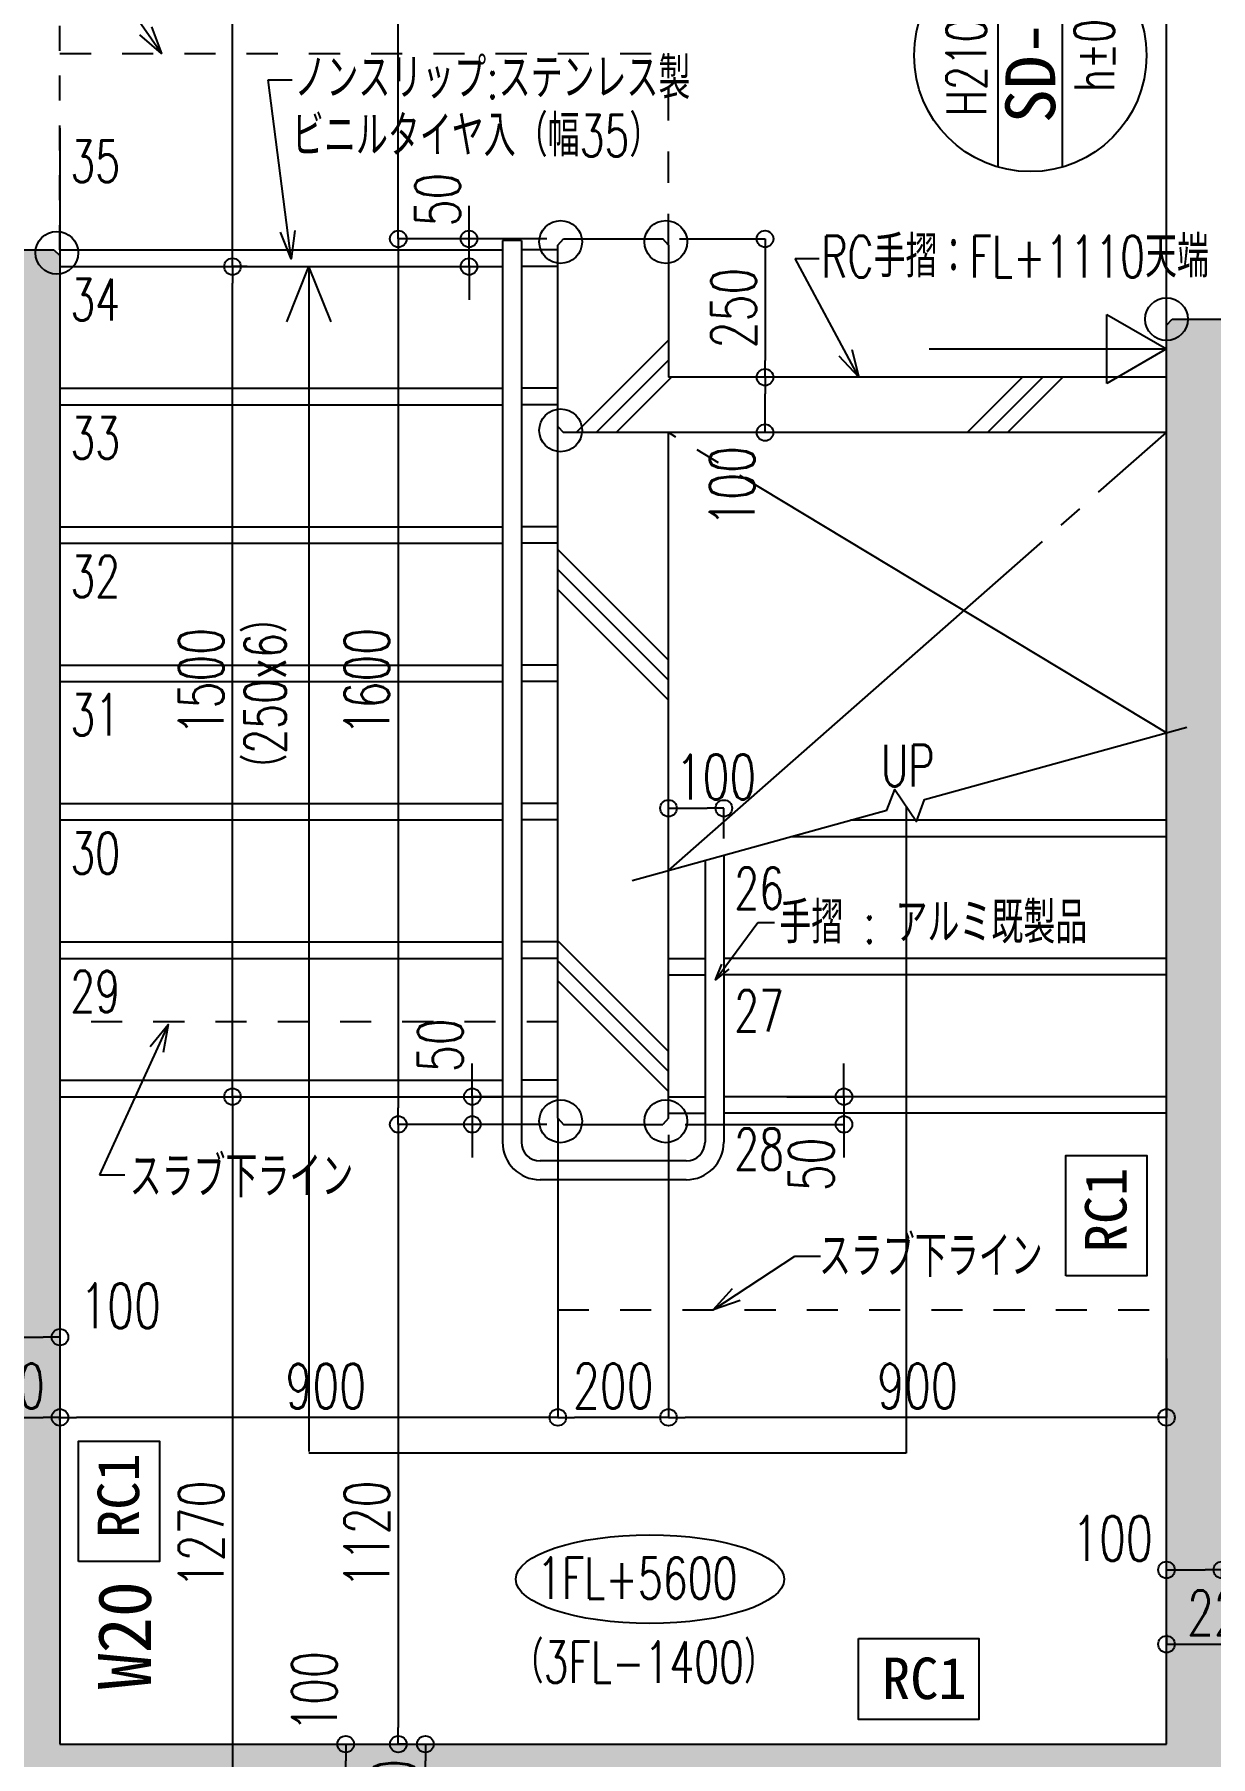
# Model space of a CAD drawing. Extents: x -229451 to 47804, y -161247 to 19812.
# Drawn here: x 12942 to 15067, y 4234 to 7345 of the extents above; entities that cross this region are included whole.
import ezdxf
from ezdxf.enums import TextEntityAlignment as Align

# ---------------------------------------------------------------- set-up
doc = ezdxf.new("R2010")
doc.units = 0
doc.header["$LTSCALE"] = 450
for name, pattern in [('CENTER2', [2.3, 2, -0.1, 0.1, -0.1]), ('HIDDEN2', [0.25, 0.125, -0.125]), ('HIDDEN3', [0.2, 0.1, -0.1])]:
    doc.linetypes.add(name, pattern=pattern)
doc.layers.get('0').update_dxf_attribs({"linetype": 'CONTINUOUS'})
doc.layers.get('DEFPOINTS').update_dxf_attribs({"linetype": 'CONTINUOUS'})
for name, color, linetype in [('E1_文字A', 3, 'CONTINUOUS'), ('E1_文字B', 2, 'CONTINUOUS'), ('E6_面取り記号', 4, 'CONTINUOUS'), ('G1_ハッチング', 251, 'CONTINUOUS'), ('G2_ハッチング', 243, 'CONTINUOUS'), ('H寸法', 3, 'CONTINUOUS'), ('IB_壁芯', 2, 'CENTER2'), ('ID1_躯体', 7, 'CONTINUOUS'), ('ID7_打放し表示', 231, 'UTILDN'), ('JA4_壁記号', 4, 'CONTINUOUS'), ('JA5_壁仕上記号', 4, 'CONTINUOUS'), ('JA6_建具記号', 4, 'CONTINUOUS'), ('JB3_床仕上げA', 200, 'CONTINUOUS'), ('JK1_家具', 1, 'CONTINUOUS'), ('JL1_金物_手摺他', 1, 'CONTINUOUS'), ('KA1_躯体見下線', 113, 'CONTINUOUS'), ('KA2_躯体見下線_梁点線', 8, 'HIDDEN3'), ('KA3_躯体見下線_点線（その他）', 122, 'HIDDEN2'), ('KB1_躯体見上線', 143, 'CONTINUOUS')]:
    doc.layers.add(name, color=color, linetype=linetype)
doc.styles.add('toda-A (0.7)', font='romans.shx', dxfattribs={"width": 0.7, "bigfont": 'extfont.shx'})
doc.styles.add('toda-G', font='')
doc.styles.get('toda-G').set_extended_font_data('MS Gothic')
doc.linetypes.add('UTILDN', pattern='A,5e-13,[130,ltypeshp.shx,S=0.45,R=0,X=0,Y=-0.45],0,-3', length=3)
doc.dimstyles.new('toda 1：30', dxfattribs={"dimscale": 30, "dimtxt": 2.7, "dimasz": 1, "dimexe": 0, "dimexo": 1, "dimgap": 0, "dimtad": 0, "dimdec": 3, "dimzin": 12, "dimdsep": 46, "dimtxsty": 'toda-A (0.7)', "dimblk": 'ORIGIN', "dimcen": 2.5, "dimclrd": 256, "dimclre": 256, "dimclrt": 7, "dimadec": 0, "dimazin": 0, "dimtfac": 1, "dimtdec": 3, "dimtix": 1, "dimtmove": 2, "dimatfit": 3, "dimldrblk": 'ORIGIN', "dimfxl": 0, "dimtvp": 0.7, "dimtolj": 1, "dimtzin": 0, "dimarcsym": 0})
doc.dimstyles.new('toda 1：50', dxfattribs={"dimscale": 50, "dimtxt": 2.7, "dimasz": 1, "dimexe": 0, "dimexo": 1.5, "dimgap": 0, "dimtad": 0, "dimdec": 3, "dimzin": 12, "dimdsep": 46, "dimtxsty": 'toda-A (0.7)', "dimblk": 'ORIGIN', "dimcen": 2.5, "dimclrd": 256, "dimclre": 256, "dimclrt": 7, "dimadec": 0, "dimazin": 0, "dimtfac": 1, "dimtdec": 3, "dimtix": 1, "dimtmove": 2, "dimatfit": 3, "dimldrblk": 'ORIGIN', "dimfxl": 0, "dimtvp": 0.7, "dimtolj": 1, "dimtzin": 0, "dimarcsym": 0})

# ---------------------------------------------------------------- blocks, each defined once
blk = doc.blocks.new('建具符号')
at = {"layer": 'JA6_建具記号'}
for p, q in [((-336.2, 97.2), (336.2, 97.2)), ((-336.2, -97.2), (336.2, -97.2))]:
    blk.add_line(p, q, dxfattribs=at)
blk.add_circle((0, 0), 350, dxfattribs=at)
at = {"layer": 'JA6_建具記号', "style": 'toda-A (0.7)', "width": 0.7}
for tag, p in [('開口高さ', (0, 192.8)), ('開口下端', (0, -192.8))]:
    blk.add_attdef(tag, text='', height=120, dxfattribs=at).set_placement(p, align=Align.MIDDLE)
at = {"layer": 'JA6_建具記号', "style": 'toda-G'}
blk.add_attdef('建具符号', text='', height=150, dxfattribs=at).set_placement((0, 0), align=Align.MIDDLE)
blk = doc.blocks.new('_Origin')
at = {"color": 0, "linetype": 'ByBlock', "lineweight": -2}
blk.add_line((0, 0), (-1, 0), dxfattribs=at)
blk.add_circle((0, 0), 0.5, dxfattribs=at)
blk = doc.blocks.new('*D111')
at = {"layer": 'DEFPOINTS', "color": 0, "transparency": 16777216}
for p in [(13463.7, 4255.9), (13504.4, 4255.9), (13463.7, 4155.9)]:
    blk.add_point(p, dxfattribs=at)
at = {"layer": 'H寸法', "linetype": 'CENTER2', "lineweight": -2, "transparency": 16777216}
for p, q in [((13493.7, 4255.9), (13504.4, 4255.9)), ((13493.7, 4155.9), (13504.4, 4155.9))]:
    blk.add_line(p, q, dxfattribs=at)
at = {"layer": 'H寸法', "lineweight": -2, "transparency": 16777216}
blk.add_line((13504.4, 4185.9), (13504.4, 4225.9), dxfattribs=at)
at = {"layer": 'H寸法', "lineweight": -2, "transparency": 16777216, "xscale": 30, "yscale": 30, "zscale": 30}
for p, rotation in [((13504.4, 4255.9), 90), ((13504.4, 4155.9), 270)]:
    blk.add_blockref('_Origin', p, dxfattribs=dict(at, rotation=rotation))
at = {"layer": 'H寸法', "color": 7, "transparency": 16777216, "insert": (13447.7, 4351), "char_height": 81, "attachment_point": 5, "rotation": 90, "style": 'toda-A (0.7)'}
blk.add_mtext('\\A1;100', dxfattribs=at)
blk = doc.blocks.new('*D112')
at = {"layer": 'DEFPOINTS', "color": 0, "transparency": 16777216}
for p in [(13573.7, 4255.9), (13648.4, 4255.9), (13587.3, 4055.9)]:
    blk.add_point(p, dxfattribs=at)
at = {"layer": 'H寸法', "linetype": 'CENTER2', "lineweight": -2, "transparency": 16777216}
for p, q in [((13603.7, 4255.9), (13648.4, 4255.9)), ((13617.3, 4055.9), (13648.4, 4055.9))]:
    blk.add_line(p, q, dxfattribs=at)
at = {"layer": 'H寸法', "lineweight": -2, "transparency": 16777216}
blk.add_line((13648.4, 4085.9), (13648.4, 4225.9), dxfattribs=at)
at = {"layer": 'H寸法', "lineweight": -2, "transparency": 16777216, "xscale": 30, "yscale": 30, "zscale": 30}
for p, rotation in [((13648.4, 4255.9), 90), ((13648.4, 4055.9), 270)]:
    blk.add_blockref('_Origin', p, dxfattribs=dict(at, rotation=rotation))
at = {"layer": 'H寸法', "color": 7, "transparency": 16777216, "insert": (13591.7, 4155.9), "char_height": 81, "attachment_point": 5, "rotation": 90, "style": 'toda-A (0.7)'}
blk.add_mtext('\\A1;200', dxfattribs=at)
blk = doc.blocks.new('*D114')
at = {"layer": 'DEFPOINTS', "color": 0, "transparency": 16777216}
for p in [(12887.8, 5029), (12987.8, 5029), (12987.8, 4991.3)]:
    blk.add_point(p, dxfattribs=at)
at = {"layer": 'H寸法', "linetype": 'CENTER2', "lineweight": -2, "transparency": 16777216}
for p, q in [((12887.8, 4999), (12887.8, 4991.3)), ((12987.8, 4999), (12987.8, 4991.3))]:
    blk.add_line(p, q, dxfattribs=at)
at = {"layer": 'H寸法', "lineweight": -2, "transparency": 16777216}
blk.add_line((12917.8, 4991.3), (12957.8, 4991.3), dxfattribs=at)
at = {"layer": 'H寸法', "lineweight": -2, "transparency": 16777216, "xscale": 30, "yscale": 30, "zscale": 30, "rotation": 180}
blk.add_blockref('_Origin', (12887.8, 4991.3), dxfattribs=at)
at = {"layer": 'H寸法', "lineweight": -2, "transparency": 16777216, "xscale": 30, "yscale": 30, "zscale": 30}
blk.add_blockref('_Origin', (12987.8, 4991.3), dxfattribs=at)
at = {"layer": 'H寸法', "color": 7, "transparency": 16777216, "insert": (13097.4, 5048), "char_height": 81, "attachment_point": 5, "style": 'toda-A (0.7)'}
blk.add_mtext('\\A1;100', dxfattribs=at)
blk = doc.blocks.new('*D115')
at = {"layer": 'DEFPOINTS', "color": 0, "transparency": 16777216}
for p in [(12787.8, 4871.4), (12987.8, 4871.4), (12987.8, 4846.3)]:
    blk.add_point(p, dxfattribs=at)
at = {"layer": 'H寸法', "linetype": 'CENTER2', "lineweight": -2, "transparency": 16777216}
for p, q in [((12787.8, 4841.4), (12787.8, 4846.3)), ((12987.8, 4841.4), (12987.8, 4846.3))]:
    blk.add_line(p, q, dxfattribs=at)
at = {"layer": 'H寸法', "lineweight": -2, "transparency": 16777216}
blk.add_line((12817.8, 4846.3), (12957.8, 4846.3), dxfattribs=at)
at = {"layer": 'H寸法', "lineweight": -2, "transparency": 16777216, "xscale": 30, "yscale": 30, "zscale": 30, "rotation": 180}
blk.add_blockref('_Origin', (12787.8, 4846.3), dxfattribs=at)
at = {"layer": 'H寸法', "lineweight": -2, "transparency": 16777216, "xscale": 30, "yscale": 30, "zscale": 30}
blk.add_blockref('_Origin', (12987.8, 4846.3), dxfattribs=at)
at = {"layer": 'H寸法', "color": 7, "transparency": 16777216, "insert": (12887.8, 4903), "char_height": 81, "attachment_point": 5, "style": 'toda-A (0.7)'}
blk.add_mtext('\\A1;200', dxfattribs=at)
blk = doc.blocks.new('*D116')
at = {"layer": 'DEFPOINTS', "color": 0, "transparency": 16777216}
for p in [(14987.8, 4587.6), (15087.8, 4587.6), (15087.8, 4570.8)]:
    blk.add_point(p, dxfattribs=at)
at = {"layer": 'H寸法', "linetype": 'CENTER2', "lineweight": -2, "transparency": 16777216}
for p, q in [((14987.8, 4557.6), (14987.8, 4570.8)), ((15087.8, 4557.6), (15087.8, 4570.8))]:
    blk.add_line(p, q, dxfattribs=at)
at = {"layer": 'H寸法', "lineweight": -2, "transparency": 16777216}
blk.add_line((15017.8, 4570.8), (15057.8, 4570.8), dxfattribs=at)
at = {"layer": 'H寸法', "lineweight": -2, "transparency": 16777216, "xscale": 30, "yscale": 30, "zscale": 30, "rotation": 180}
blk.add_blockref('_Origin', (14987.8, 4570.8), dxfattribs=at)
at = {"layer": 'H寸法', "lineweight": -2, "transparency": 16777216, "xscale": 30, "yscale": 30, "zscale": 30}
blk.add_blockref('_Origin', (15087.8, 4570.8), dxfattribs=at)
at = {"layer": 'H寸法', "color": 7, "transparency": 16777216, "insert": (14890.2, 4627.5), "char_height": 81, "attachment_point": 5, "style": 'toda-A (0.7)'}
blk.add_mtext('\\A1;100', dxfattribs=at)
blk = doc.blocks.new('*D119')
at = {"layer": 'DEFPOINTS', "color": 0, "transparency": 16777216}
for p in [(14987.8, 4484.2), (15207.8, 4484.2), (15207.8, 4436.4)]:
    blk.add_point(p, dxfattribs=at)
at = {"layer": 'H寸法', "linetype": 'CENTER2', "lineweight": -2, "transparency": 16777216}
for p, q in [((14987.8, 4454.2), (14987.8, 4436.4)), ((15207.8, 4454.2), (15207.8, 4436.4))]:
    blk.add_line(p, q, dxfattribs=at)
at = {"layer": 'H寸法', "lineweight": -2, "transparency": 16777216}
blk.add_line((15017.8, 4436.4), (15177.8, 4436.4), dxfattribs=at)
at = {"layer": 'H寸法', "lineweight": -2, "transparency": 16777216, "xscale": 30, "yscale": 30, "zscale": 30, "rotation": 180}
blk.add_blockref('_Origin', (14987.8, 4436.4), dxfattribs=at)
at = {"layer": 'H寸法', "lineweight": -2, "transparency": 16777216, "xscale": 30, "yscale": 30, "zscale": 30}
blk.add_blockref('_Origin', (15207.8, 4436.4), dxfattribs=at)
at = {"layer": 'H寸法', "color": 7, "transparency": 16777216, "insert": (15097.8, 4493.1), "char_height": 81, "attachment_point": 5, "style": 'toda-A (0.7)'}
blk.add_mtext('\\A1;220', dxfattribs=at)
blk = doc.blocks.new('*D135')
at = {"layer": 'DEFPOINTS', "color": 0, "transparency": 16777216}
for p in [(13727.2, 6975.9), (13897.9, 6975.9), (13759.5, 6925.9)]:
    blk.add_point(p, dxfattribs=at)
at = {"layer": 'H寸法', "lineweight": -2, "transparency": 16777216}
for p, q in [((13727.2, 7005.9), (13727.2, 7035.9)), ((13727.2, 6925.9), (13727.2, 6975.9)), ((13727.2, 6895.9), (13727.2, 6865.9))]:
    blk.add_line(p, q, dxfattribs=at)
at = {"layer": 'H寸法', "linetype": 'CENTER2', "lineweight": -2, "transparency": 16777216}
for p, q in [((13867.9, 6975.9), (13727.2, 6975.9)), ((13729.5, 6925.9), (13727.2, 6925.9))]:
    blk.add_line(p, q, dxfattribs=at)
at = {"layer": 'H寸法', "lineweight": -2, "transparency": 16777216, "xscale": 30, "yscale": 30, "zscale": 30}
for p, rotation in [((13727.2, 6975.9), 270), ((13727.2, 6925.9), 90)]:
    blk.add_blockref('_Origin', p, dxfattribs=dict(at, rotation=rotation))
at = {"layer": 'H寸法', "color": 7, "transparency": 16777216, "insert": (13670.5, 7047), "char_height": 81, "attachment_point": 5, "rotation": 90, "style": 'toda-A (0.7)'}
blk.add_mtext('\\A1;50', dxfattribs=at)
blk = doc.blocks.new('*D136')
at = {"layer": 'DEFPOINTS', "color": 0, "transparency": 16777216}
for p in [(13854.8, 5425.9), (13733.1, 5375.9), (13897.9, 5375.9)]:
    blk.add_point(p, dxfattribs=at)
at = {"layer": 'H寸法', "lineweight": -2, "transparency": 16777216}
for p, q in [((13733.1, 5455.9), (13733.1, 5485.9)), ((13733.1, 5425.9), (13733.1, 5375.9)), ((13733.1, 5345.9), (13733.1, 5315.9))]:
    blk.add_line(p, q, dxfattribs=at)
at = {"layer": 'H寸法', "linetype": 'CENTER2', "lineweight": -2, "transparency": 16777216}
for p, q in [((13824.8, 5425.9), (13733.1, 5425.9)), ((13867.9, 5375.9), (13733.1, 5375.9))]:
    blk.add_line(p, q, dxfattribs=at)
at = {"layer": 'H寸法', "lineweight": -2, "transparency": 16777216, "xscale": 30, "yscale": 30, "zscale": 30}
for p, rotation in [((13733.1, 5425.9), 270), ((13733.1, 5375.9), 90)]:
    blk.add_blockref('_Origin', p, dxfattribs=dict(at, rotation=rotation))
at = {"layer": 'H寸法', "color": 7, "transparency": 16777216, "insert": (13675.4, 5518.9), "char_height": 81, "attachment_point": 5, "rotation": 90, "style": 'toda-A (0.7)'}
blk.add_mtext('\\A1;50', dxfattribs=at)
blk = doc.blocks.new('*D137')
at = {"layer": 'DEFPOINTS', "color": 0, "transparency": 16777216}
for p in [(14087.8, 5387), (14987.8, 4982.6), (14087.8, 4846.3)]:
    blk.add_point(p, dxfattribs=at)
at = {"layer": 'H寸法', "linetype": 'CENTER2', "lineweight": -2, "transparency": 16777216}
for p, q in [((14087.8, 5357), (14087.8, 4846.3)), ((14987.8, 4952.6), (14987.8, 4846.3))]:
    blk.add_line(p, q, dxfattribs=at)
at = {"layer": 'H寸法', "lineweight": -2, "transparency": 16777216}
blk.add_line((14957.8, 4846.3), (14117.8, 4846.3), dxfattribs=at)
at = {"layer": 'H寸法', "lineweight": -2, "transparency": 16777216, "xscale": 30, "yscale": 30, "zscale": 30, "rotation": 180}
blk.add_blockref('_Origin', (14087.8, 4846.3), dxfattribs=at)
at = {"layer": 'H寸法', "lineweight": -2, "transparency": 16777216, "xscale": 30, "yscale": 30, "zscale": 30}
blk.add_blockref('_Origin', (14987.8, 4846.3), dxfattribs=at)
at = {"layer": 'H寸法', "color": 7, "transparency": 16777216, "insert": (14537.8, 4903), "char_height": 81, "attachment_point": 5, "style": 'toda-A (0.7)'}
blk.add_mtext('\\A1;900', dxfattribs=at)
blk = doc.blocks.new('*D138')
at = {"layer": 'DEFPOINTS', "color": 0, "transparency": 16777216}
for p in [(13887.8, 5387), (14087.8, 5387), (13887.8, 4846.3)]:
    blk.add_point(p, dxfattribs=at)
at = {"layer": 'H寸法', "linetype": 'CENTER2', "lineweight": -2, "transparency": 16777216}
for p, q in [((13887.8, 5357), (13887.8, 4846.3)), ((14087.8, 5357), (14087.8, 4846.3))]:
    blk.add_line(p, q, dxfattribs=at)
at = {"layer": 'H寸法', "lineweight": -2, "transparency": 16777216}
blk.add_line((14057.8, 4846.3), (13917.8, 4846.3), dxfattribs=at)
at = {"layer": 'H寸法', "lineweight": -2, "transparency": 16777216, "xscale": 30, "yscale": 30, "zscale": 30, "rotation": 180}
blk.add_blockref('_Origin', (13887.8, 4846.3), dxfattribs=at)
at = {"layer": 'H寸法', "lineweight": -2, "transparency": 16777216, "xscale": 30, "yscale": 30, "zscale": 30}
blk.add_blockref('_Origin', (14087.8, 4846.3), dxfattribs=at)
at = {"layer": 'H寸法', "color": 7, "transparency": 16777216, "insert": (13987.8, 4903), "char_height": 81, "attachment_point": 5, "style": 'toda-A (0.7)'}
blk.add_mtext('\\A1;200', dxfattribs=at)
blk = doc.blocks.new('*D139')
at = {"layer": 'DEFPOINTS', "color": 0, "transparency": 16777216}
for p in [(13887.8, 5387), (12987.8, 4926.4), (12987.8, 4846.3)]:
    blk.add_point(p, dxfattribs=at)
at = {"layer": 'H寸法', "linetype": 'CENTER2', "lineweight": -2, "transparency": 16777216}
for p, q in [((13887.8, 5357), (13887.8, 4846.3)), ((12987.8, 4896.4), (12987.8, 4846.3))]:
    blk.add_line(p, q, dxfattribs=at)
at = {"layer": 'H寸法', "lineweight": -2, "transparency": 16777216}
blk.add_line((13857.8, 4846.3), (13017.8, 4846.3), dxfattribs=at)
at = {"layer": 'H寸法', "lineweight": -2, "transparency": 16777216, "xscale": 30, "yscale": 30, "zscale": 30, "rotation": 180}
blk.add_blockref('_Origin', (12987.8, 4846.3), dxfattribs=at)
at = {"layer": 'H寸法', "lineweight": -2, "transparency": 16777216, "xscale": 30, "yscale": 30, "zscale": 30}
blk.add_blockref('_Origin', (13887.8, 4846.3), dxfattribs=at)
at = {"layer": 'H寸法', "color": 7, "transparency": 16777216, "insert": (13468.4, 4902.9), "char_height": 81, "attachment_point": 5, "style": 'toda-A (0.7)'}
blk.add_mtext('\\A1;900', dxfattribs=at)
blk = doc.blocks.new('*D177')
at = {"layer": 'DEFPOINTS', "color": 0, "transparency": 16777216}
for p in [(14262.3, 6725.9), (14307.5, 6725.9), (14236.5, 6625.9)]:
    blk.add_point(p, dxfattribs=at)
at = {"layer": 'H寸法', "linetype": 'CENTER2', "lineweight": -2, "transparency": 16777216}
for p, q in [((14277.5, 6725.9), (14262.3, 6725.9)), ((14266.5, 6625.9), (14262.3, 6625.9))]:
    blk.add_line(p, q, dxfattribs=at)
at = {"layer": 'H寸法', "lineweight": -2, "transparency": 16777216}
blk.add_line((14262.3, 6655.9), (14262.3, 6695.9), dxfattribs=at)
at = {"layer": 'H寸法', "lineweight": -2, "transparency": 16777216, "xscale": 30, "yscale": 30, "zscale": 30}
for p, rotation in [((14262.3, 6725.9), 90), ((14262.3, 6625.9), 270)]:
    blk.add_blockref('_Origin', p, dxfattribs=dict(at, rotation=rotation))
at = {"layer": 'H寸法', "color": 7, "transparency": 16777216, "insert": (14202.9, 6528.8), "char_height": 81, "attachment_point": 5, "rotation": 90, "style": 'toda-A (0.7)'}
blk.add_mtext('\\A1;100', dxfattribs=at)
blk = doc.blocks.new('*D187')
at = {"layer": 'DEFPOINTS', "color": 0, "transparency": 16777216}
for p in [(13599.3, 8555.9), (13671.4, 8555.9), (13897.9, 6975.9)]:
    blk.add_point(p, dxfattribs=at)
at = {"layer": 'H寸法', "linetype": 'CENTER2', "lineweight": -2, "transparency": 16777216}
for p, q in [((13641.4, 8555.9), (13599.3, 8555.9)), ((13867.9, 6975.9), (13599.3, 6975.9))]:
    blk.add_line(p, q, dxfattribs=at)
at = {"layer": 'H寸法', "lineweight": -2, "transparency": 16777216}
blk.add_line((13599.3, 7005.9), (13599.3, 8525.9), dxfattribs=at)
at = {"layer": 'H寸法', "lineweight": -2, "transparency": 16777216, "xscale": 30, "yscale": 30, "zscale": 30}
for p, rotation in [((13599.3, 8555.9), 90), ((13599.3, 6975.9), 270)]:
    blk.add_blockref('_Origin', p, dxfattribs=dict(at, rotation=rotation))
at = {"layer": 'H寸法', "color": 7, "transparency": 16777216, "insert": (13542.6, 7765.9), "char_height": 81, "attachment_point": 5, "rotation": 90, "style": 'toda-A (0.7)'}
blk.add_mtext('\\A1;1580', dxfattribs=at)
blk = doc.blocks.new('*D188')
at = {"layer": 'DEFPOINTS', "color": 0, "transparency": 16777216}
for p in [(13897.9, 5375.9), (13599.3, 4255.9), (13644.3, 4255.9)]:
    blk.add_point(p, dxfattribs=at)
at = {"layer": 'H寸法', "linetype": 'CENTER2', "lineweight": -2, "transparency": 16777216}
for p, q in [((13867.9, 5375.9), (13599.3, 5375.9)), ((13614.3, 4255.9), (13599.3, 4255.9))]:
    blk.add_line(p, q, dxfattribs=at)
at = {"layer": 'H寸法', "lineweight": -2, "transparency": 16777216}
blk.add_line((13599.3, 5345.9), (13599.3, 4285.9), dxfattribs=at)
at = {"layer": 'H寸法', "lineweight": -2, "transparency": 16777216, "xscale": 30, "yscale": 30, "zscale": 30}
for p, rotation in [((13599.3, 5375.9), 90), ((13599.3, 4255.9), 270)]:
    blk.add_blockref('_Origin', p, dxfattribs=dict(at, rotation=rotation))
at = {"layer": 'H寸法', "color": 7, "transparency": 16777216, "insert": (13542.6, 4635), "char_height": 81, "attachment_point": 5, "rotation": 90, "style": 'toda-A (0.7)'}
blk.add_mtext('\\A1;1120', dxfattribs=at)
blk = doc.blocks.new('*D189')
at = {"layer": 'DEFPOINTS', "color": 0, "transparency": 16777216}
for p in [(13897.9, 6975.9), (13599.3, 5375.9), (13897.9, 5375.9)]:
    blk.add_point(p, dxfattribs=at)
at = {"layer": 'H寸法', "linetype": 'CENTER2', "lineweight": -2, "transparency": 16777216}
for p, q in [((13867.9, 6975.9), (13599.3, 6975.9)), ((13867.9, 5375.9), (13599.3, 5375.9))]:
    blk.add_line(p, q, dxfattribs=at)
at = {"layer": 'H寸法', "lineweight": -2, "transparency": 16777216}
blk.add_line((13599.3, 6945.9), (13599.3, 5405.9), dxfattribs=at)
at = {"layer": 'H寸法', "lineweight": -2, "transparency": 16777216, "xscale": 30, "yscale": 30, "zscale": 30}
for p, rotation in [((13599.3, 6975.9), 90), ((13599.3, 5375.9), 270)]:
    blk.add_blockref('_Origin', p, dxfattribs=dict(at, rotation=rotation))
at = {"layer": 'H寸法', "color": 7, "transparency": 16777216, "insert": (13542.6, 6175.9), "char_height": 81, "attachment_point": 5, "rotation": 90, "style": 'toda-A (0.7)'}
blk.add_mtext('\\A1;1600', dxfattribs=at)
blk = doc.blocks.new('*D190')
at = {"layer": 'DEFPOINTS', "color": 0, "transparency": 16777216}
for p in [(13273.2, 8355.9), (13299.7, 8355.9), (13296, 6925.9)]:
    blk.add_point(p, dxfattribs=at)
at = {"layer": 'H寸法', "linetype": 'CENTER2', "lineweight": -2, "transparency": 16777216}
for p, q in [((13303.2, 8355.9), (13299.7, 8355.9)), ((13326, 6925.9), (13299.7, 6925.9))]:
    blk.add_line(p, q, dxfattribs=at)
at = {"layer": 'H寸法', "lineweight": -2, "transparency": 16777216}
blk.add_line((13299.7, 6955.9), (13299.7, 8325.9), dxfattribs=at)
at = {"layer": 'H寸法', "lineweight": -2, "transparency": 16777216, "xscale": 30, "yscale": 30, "zscale": 30}
for p, rotation in [((13299.7, 8355.9), 90), ((13299.7, 6925.9), 270)]:
    blk.add_blockref('_Origin', p, dxfattribs=dict(at, rotation=rotation))
at = {"layer": 'H寸法', "color": 7, "transparency": 16777216, "insert": (13243, 7640.9), "char_height": 81, "attachment_point": 5, "rotation": 90, "style": 'toda-A (0.7)'}
blk.add_mtext('\\A1;1430', dxfattribs=at)
blk = doc.blocks.new('*D192')
at = {"layer": 'DEFPOINTS', "color": 0, "transparency": 16777216}
for p in [(14077.7, 6975.9), (14262.3, 6725.9), (14307.5, 6725.9)]:
    blk.add_point(p, dxfattribs=at)
at = {"layer": 'H寸法', "linetype": 'CENTER2', "lineweight": -2, "transparency": 16777216}
for p, q in [((14107.7, 6975.9), (14262.3, 6975.9)), ((14277.5, 6725.9), (14262.3, 6725.9))]:
    blk.add_line(p, q, dxfattribs=at)
at = {"layer": 'H寸法', "lineweight": -2, "transparency": 16777216}
blk.add_line((14262.3, 6945.9), (14262.3, 6755.9), dxfattribs=at)
at = {"layer": 'H寸法', "lineweight": -2, "transparency": 16777216, "xscale": 30, "yscale": 30, "zscale": 30}
for p, rotation in [((14262.3, 6975.9), 90), ((14262.3, 6725.9), 270)]:
    blk.add_blockref('_Origin', p, dxfattribs=dict(at, rotation=rotation))
at = {"layer": 'H寸法', "color": 7, "transparency": 16777216, "insert": (14205.6, 6850.9), "char_height": 81, "attachment_point": 5, "rotation": 90, "style": 'toda-A (0.7)'}
blk.add_mtext('\\A1;250', dxfattribs=at)
blk = doc.blocks.new('*D195')
at = {"layer": 'DEFPOINTS', "color": 0, "transparency": 16777216}
for p in [(13284.7, 6925.9), (13299.7, 6925.9), (13285.6, 5425.9)]:
    blk.add_point(p, dxfattribs=at)
at = {"layer": 'H寸法', "linetype": 'CENTER2', "lineweight": -2, "transparency": 16777216}
for p, q in [((13314.7, 6925.9), (13299.7, 6925.9)), ((13315.6, 5425.9), (13299.7, 5425.9))]:
    blk.add_line(p, q, dxfattribs=at)
at = {"layer": 'H寸法', "lineweight": -2, "transparency": 16777216}
blk.add_line((13299.7, 5455.9), (13299.7, 6895.9), dxfattribs=at)
at = {"layer": 'H寸法', "lineweight": -2, "transparency": 16777216, "xscale": 30, "yscale": 30, "zscale": 30}
for p, rotation in [((13299.7, 6925.9), 90), ((13299.7, 5425.9), 270)]:
    blk.add_blockref('_Origin', p, dxfattribs=dict(at, rotation=rotation))
at = {"layer": 'H寸法', "color": 7, "transparency": 16777216, "insert": (13243, 6175.9), "char_height": 81, "attachment_point": 5, "rotation": 90, "style": 'toda-A (0.7)'}
blk.add_mtext('\\A1;1500', dxfattribs=at)
blk = doc.blocks.new('*D196')
at = {"layer": 'DEFPOINTS', "color": 0, "transparency": 16777216}
for p in [(13285.6, 5425.9), (13285.6, 4155.9), (13299.7, 4155.9)]:
    blk.add_point(p, dxfattribs=at)
at = {"layer": 'H寸法', "linetype": 'CENTER2', "lineweight": -2, "transparency": 16777216}
for p, q in [((13315.6, 5425.9), (13299.7, 5425.9)), ((13315.6, 4155.9), (13299.7, 4155.9))]:
    blk.add_line(p, q, dxfattribs=at)
at = {"layer": 'H寸法', "lineweight": -2, "transparency": 16777216}
blk.add_line((13299.7, 5395.9), (13299.7, 4185.9), dxfattribs=at)
at = {"layer": 'H寸法', "lineweight": -2, "transparency": 16777216, "xscale": 30, "yscale": 30, "zscale": 30}
for p, rotation in [((13299.7, 5425.9), 90), ((13299.7, 4155.9), 270)]:
    blk.add_blockref('_Origin', p, dxfattribs=dict(at, rotation=rotation))
at = {"layer": 'H寸法', "color": 7, "transparency": 16777216, "insert": (13243, 4635), "char_height": 81, "attachment_point": 5, "rotation": 90, "style": 'toda-A (0.7)'}
blk.add_mtext('\\A1;1270', dxfattribs=at)
blk = doc.blocks.new('*D286')
at = {"layer": 'DEFPOINTS', "color": 0, "transparency": 16777216}
for p in [(14271.4, 5425.9), (14087.8, 5375.9), (14404.8, 5375.9)]:
    blk.add_point(p, dxfattribs=at)
at = {"layer": 'H寸法', "lineweight": -2, "transparency": 16777216}
for p, q in [((14404.8, 5455.9), (14404.8, 5485.9)), ((14404.8, 5425.9), (14404.8, 5375.9)), ((14404.8, 5345.9), (14404.8, 5315.9))]:
    blk.add_line(p, q, dxfattribs=at)
at = {"layer": 'H寸法', "linetype": 'CENTER2', "lineweight": -2, "transparency": 16777216}
for p, q in [((14301.4, 5425.9), (14404.8, 5425.9)), ((14117.8, 5375.9), (14404.8, 5375.9))]:
    blk.add_line(p, q, dxfattribs=at)
at = {"layer": 'H寸法', "lineweight": -2, "transparency": 16777216, "xscale": 30, "yscale": 30, "zscale": 30}
for p, rotation in [((14404.8, 5425.9), 270), ((14404.8, 5375.9), 90)]:
    blk.add_blockref('_Origin', p, dxfattribs=dict(at, rotation=rotation))
at = {"layer": 'H寸法', "color": 7, "transparency": 16777216, "insert": (14345.9, 5303.5), "char_height": 81, "attachment_point": 5, "rotation": 90, "style": 'toda-A (0.7)'}
blk.add_mtext('\\A1;50', dxfattribs=at)
blk = doc.blocks.new('壁仕上記号Ｓ')
at = {"layer": 'JA5_壁仕上記号'}
blk.add_lwpolyline([(-99.3, 60.2), (82.2, 60.2), (82.2, -62.1), (-99.3, -62.1)], close=True, dxfattribs=at)
at = {"layer": 'JA5_壁仕上記号', "style": 'toda-G'}
blk.add_attdef('壁仕上符号', text='', height=135, dxfattribs=at).set_placement((0, 0), align=Align.MIDDLE)
blk = doc.blocks.new('*D489')
at = {"layer": 'DEFPOINTS', "color": 0, "transparency": 16777216}
for p in [(14187.8, 5947), (14087.8, 5869.9), (14187.8, 5862.4)]:
    blk.add_point(p, dxfattribs=at)
at = {"layer": 'H寸法', "linetype": 'CENTER2', "lineweight": -2, "transparency": 16777216}
for p, q in [((14087.8, 5899.9), (14087.8, 5947)), ((14187.8, 5892.4), (14187.8, 5947))]:
    blk.add_line(p, q, dxfattribs=at)
at = {"layer": 'H寸法', "lineweight": -2, "transparency": 16777216}
blk.add_line((14117.8, 5947), (14157.8, 5947), dxfattribs=at)
at = {"layer": 'H寸法', "lineweight": -2, "transparency": 16777216, "xscale": 30, "yscale": 30, "zscale": 30, "rotation": 180}
blk.add_blockref('_Origin', (14087.8, 5947), dxfattribs=at)
at = {"layer": 'H寸法', "lineweight": -2, "transparency": 16777216, "xscale": 30, "yscale": 30, "zscale": 30}
blk.add_blockref('_Origin', (14187.8, 5947), dxfattribs=at)
at = {"layer": 'H寸法', "color": 7, "transparency": 16777216, "insert": (14173.6, 6003.7), "char_height": 81, "attachment_point": 5, "style": 'toda-A (0.7)'}
blk.add_mtext('\\A1;100', dxfattribs=at)

msp = doc.modelspace()

# ---------------------------------------------------------------- hatches: boundary and pattern name
at = {"layer": 'G1_ハッチング'}
h = msp.add_hatch(color=256, dxfattribs=at)
h.paths.add_polyline_path([(16007.809, 8535.8917), (16157.2461, 8535.8917), (16157.2461, 8875.8917), (16007.809, 8875.8917), (16007.809, 9322.384), (15687.809, 9322.384), (15687.809, 8855.8917), (14922.8946, 8855.8917), (14912.809, 8844.7885), (14912.809, 8665.8917), (14952.809, 8665.8917), (14952.809, 8555.8917), (14987.809, 8555.8917), (14987.809, 7791.9949), (14997.8946, 7780.8917), (15097.809, 7780.8917), (15097.809, 7820.8917), (15207.809, 7820.8917), (15207.809, 7835.8917), (16007.809, 7835.8917)])
h.paths.add_polyline_path([(13922.809, 8665.8917), (13962.809, 8665.8917), (13962.809, 8844.7885), (13952.7234, 8855.8917), (13887.809, 8855.8917), (13887.809, 9322.384), (13687.809, 9322.384), (13687.809, 8855.8917), (10870.0266, 8855.8917), (10870.0266, 8555.8917), (11287.809, 8555.8917), (11287.809, 6955.8917), (10870.0266, 6955.8917), (10870.0266, 6755.8917), (11287.809, 6755.8917), (11287.809, 5291.9949), (11297.8946, 5280.8917), (11377.809, 5280.8917), (11377.809, 5320.8917), (11487.809, 5320.8917), (11487.809, 6755.8917), (11552.7234, 6755.8917), (11562.809, 6766.9949), (11562.809, 6845.8917), (11522.809, 6845.8917), (11522.809, 6955.8917), (11487.809, 6955.8917), (11487.809, 8555.8917), (13922.809, 8555.8917)])
h.paths.add_polyline_path([(15207.809, 6790.8917), (15097.809, 6790.8917), (15097.809, 6830.8917), (14997.8946, 6830.8917), (14987.809, 6819.7885), (14987.809, 4255.8917), (12987.809, 4255.8917), (12987.809, 6945.8061), (12976.7058, 6955.8917), (12552.809, 6955.8917), (12552.809, 6845.8917), (12512.809, 6845.8917), (12512.809, 6766.9949), (12522.8946, 6755.8917), (12787.809, 6755.8917), (12787.809, 4255.8917), (11487.809, 4255.8917), (11487.809, 4290.8917), (11377.809, 4290.8917), (11377.809, 4330.8917), (11297.8946, 4330.8917), (11287.809, 4319.7885), (11287.809, 4055.8917), (14987.809, 4055.8917), (14987.809, 3358.161), (15207.809, 3358.161)])
at = {"layer": 'G2_ハッチング', "transparency": 33554687}
h = msp.add_hatch(dxfattribs=at)
h.set_pattern_fill('JIS_RC_10', color=256, scale=50, angle=180)
h.set_pattern_definition([(225, (13988.1, 5913.66), (353.55, -353.55), []), (225, (13951.86, 5913.66), (353.55, -353.55), []), (225, (13915.6, 5913.66), (353.55, -353.55), [])])
h.paths.add_polyline_path([(14087.809, 6964.7885), (14077.7234, 6975.8917), (13897.8946, 6975.8917), (13887.809, 6964.7885), (13887.809, 6636.9949), (13897.8946, 6625.8917), (14987.809, 6625.8917), (14987.809, 6725.8917), (14087.809, 6725.8917)])
h = msp.add_hatch(dxfattribs=at)
h.set_pattern_fill('JIS_RC_10', color=256, scale=50, angle=90)
h.set_pattern_definition([(135, (14758.34, 6178.06), (-353.55, -353.55), []), (135, (14758.34, 6214.3), (-353.55, -353.55), []), (135, (14758.34, 6250.56), (-353.55, -353.55), [])])
h.paths.add_polyline_path([(14077.7234, 5375.8917), (14087.809, 5386.9949), (14087.809, 6625.8917), (13897.8946, 6625.8917), (13887.809, 6636.9949), (13887.809, 5386.9949), (13897.8946, 5375.8917)])

# ---------------------------------------------------------------- linework, layer by layer
at = {"layer": 'E1_文字A', "color": 3, "linetype": 'ByBlock'}
msp.add_ellipse((14054.21, 4554.0145), major_axis=(242.4486, 0), ratio=0.329722869, dxfattribs=at)
at = {"layer": 'E1_文字B'}
for p, q in [((13397.809, 6825.8917), (13437.809, 6925.8917)), ((13437.809, 6925.8917), (13437.809, 4784.4917)), ((13477.809, 6825.8917), (13437.809, 6925.8917)), ((14517.309, 5950.5917), (14517.309, 4781.8917)), ((14517.309, 4781.8917), (13437.809, 4781.8917))]:
    msp.add_line(p, q, dxfattribs=at)
msp.add_lwpolyline([(14021.8573, 5816.5636), (14482.4463, 5943.897), (14496.6605, 5980.8451), (14535.9295, 5923.3097), (14550.5052, 5962.7124), (15024.8429, 6093.8467)], dxfattribs=at)
at = {"layer": 'E6_面取り記号'}
for centre in [(13892.8518, 6970.3401), (14082.7662, 6970.3401), (12982.2574, 6950.8489), (14987.809, 6830.8917), (13892.8518, 6629.9433), (13892.8518, 5381.4433), (14082.7662, 5381.4433)]:
    msp.add_circle(centre, 38.658, dxfattribs=at)
at = {"layer": 'IB_壁芯'}
for p, q in [((14087.809, 5834.7964), (14987.809, 6625.8917)), ((14987.809, 6083.6084), (14087.809, 6625.8917))]:
    msp.add_line(p, q, dxfattribs=at)
at = {"layer": 'ID1_躯体'}
for p, q in [((12552.809, 6955.8917), (12976.7058, 6955.8917)), ((12976.7058, 6955.8917), (12987.809, 6945.8061)), ((12987.809, 6945.8061), (12987.809, 4255.8917)), ((14987.809, 6819.7885), (14997.8946, 6830.8917)), ((14987.809, 4255.8917), (14987.809, 6819.7885)), ((14997.8946, 6830.8917), (15097.809, 6830.8917)), ((12987.809, 4255.8917), (14987.809, 4255.8917))]:
    msp.add_line(p, q, dxfattribs=at)
at = {"layer": 'ID7_打放し表示', "ltscale": 0.1}
for p, q in [((12987.809, 7175.8917), (12987.809, 4255.8917)), ((14987.809, 4255.8917), (14987.809, 6830.8917)), ((12987.809, 4255.8917), (14987.809, 4255.8917))]:
    msp.add_line(p, q, dxfattribs=at)
at = {"layer": 'JB3_床仕上げA'}
for p, q in [((12987.809, 6955.8917), (13787.809, 6955.8917)), ((13887.809, 6955.8917), (13821.809, 6955.8917)), ((12987.809, 6925.8917), (13787.809, 6925.8917)), ((13887.809, 6925.8917), (13821.809, 6925.8917)), ((12987.809, 6705.8917), (13787.809, 6705.8917)), ((13887.809, 6705.8917), (13821.809, 6705.8917)), ((12987.809, 6675.8917), (13787.809, 6675.8917)), ((13887.809, 6675.8917), (13821.809, 6675.8917)), ((12987.809, 6455.8917), (13787.809, 6455.8917)), ((13887.809, 6455.8917), (13821.809, 6455.8917)), ((12987.809, 6425.8917), (13787.809, 6425.8917)), ((13887.809, 6425.8917), (13821.809, 6425.8917)), ((12987.809, 6205.8917), (13787.809, 6205.8917)), ((13887.809, 6205.8917), (13821.809, 6205.8917)), ((12987.809, 6175.8917), (13787.809, 6175.8917)), ((13887.809, 6175.8917), (13821.809, 6175.8917)), ((12987.809, 5955.8917), (13787.809, 5955.8917)), ((13887.809, 5955.8917), (13821.809, 5955.8917)), ((12987.809, 5925.8917), (13787.809, 5925.8917)), ((13887.809, 5925.8917), (13821.809, 5925.8917)), ((14417.3179, 5925.8917), (14987.809, 5925.8917)), ((14308.8022, 5895.8917), (14987.809, 5895.8917)), ((12987.809, 5705.8917), (13787.809, 5705.8917)), ((13887.809, 5705.8917), (13821.809, 5705.8917)), ((12987.809, 5675.8917), (13787.809, 5675.8917)), ((13887.809, 5675.8917), (13821.809, 5675.8917)), ((14087.809, 5675.8917), (14153.809, 5675.8917)), ((14987.809, 5675.8917), (14187.809, 5675.8917)), ((14087.809, 5645.8917), (14153.809, 5645.8917)), ((14987.809, 5645.8917), (14187.809, 5645.8917)), ((12987.809, 5455.8917), (13787.809, 5455.8917)), ((13887.809, 5455.8917), (13821.809, 5455.8917)), ((12987.809, 5425.8917), (13787.809, 5425.8917)), ((13887.809, 5425.8917), (13821.809, 5425.8917)), ((14087.809, 5425.8917), (14153.809, 5425.8917)), ((14987.809, 5425.8917), (14187.809, 5425.8917)), ((14087.809, 5395.8917), (14153.809, 5395.8917)), ((14987.809, 5395.8917), (14187.809, 5395.8917))]:
    msp.add_line(p, q, dxfattribs=at)
at = {"layer": 'JK1_家具', "ltscale": 6.5}
for p, q in [((14879.8536, 6714.6424), (14879.8536, 6839.2626)), ((14879.8536, 6839.2626), (14987.809, 6776.9525)), ((14558.809, 6776.9525), (14987.809, 6776.9525)), ((14987.809, 6776.9525), (14879.8536, 6714.6424))]:
    msp.add_line(p, q, dxfattribs=at)
at = {"layer": 'JL1_金物_手摺他', "linetype": 'Continuous', "ltscale": 10}
for p, q in [((13787.809, 6973.2917), (13787.809, 5343.8917)), ((13821.809, 6973.2917), (13787.809, 6973.2917)), ((13821.809, 6973.2917), (13821.809, 5343.8917)), ((14153.809, 5853.0426), (14153.809, 5343.8917)), ((14187.809, 5862.4422), (14187.809, 5343.8917)), ((14119.809, 5309.8917), (13855.809, 5309.8917)), ((14119.809, 5275.8917), (13855.809, 5275.8917))]:
    msp.add_line(p, q, dxfattribs=at)
for centre, radius, start, end in [((13855.809, 5343.8917), 68, 180, 270), ((13855.809, 5343.8917), 34, 180, 270), ((14119.809, 5343.8917), 34, 270, 0), ((14119.809, 5343.8917), 68, 270, 0)]:
    msp.add_arc(centre, radius, start, end, dxfattribs=at)
at = {"layer": 'KA1_躯体見下線'}
for p, q in [((13887.809, 6964.7885), (13897.8946, 6975.8917)), ((13897.8946, 6975.8917), (14077.7234, 6975.8917)), ((14087.809, 6964.7885), (14077.7234, 6975.8917)), ((13887.809, 6636.9949), (13887.809, 6964.7885)), ((14087.809, 6964.7885), (14087.809, 6725.8917)), ((14987.809, 6725.8917), (14087.809, 6725.8917)), ((13887.809, 5386.9949), (13887.809, 6636.9949)), ((13887.809, 6636.9949), (13897.8946, 6625.8917)), ((14987.809, 6625.8917), (13897.8946, 6625.8917)), ((14087.809, 5386.9949), (14087.809, 6625.8917)), ((13887.809, 5386.9949), (13897.8946, 5375.8917)), ((14087.809, 5386.9949), (14077.7234, 5375.8917)), ((13897.8946, 5375.8917), (14077.7234, 5375.8917))]:
    msp.add_line(p, q, dxfattribs=at)
at = {"layer": 'KA2_躯体見下線_梁点線'}
msp.add_line((12987.809, 6955.8917), (12987.809, 8005.8917), dxfattribs=at)
at = {"layer": 'KA3_躯体見下線_点線（その他）'}
for p, q in [((12987.809, 7310.8917), (14087.809, 7310.8917)), ((14087.809, 6964.7885), (14087.809, 7310.8917)), ((13887.809, 5560.8917), (12987.809, 5560.8917)), ((13887.809, 5386.9949), (13887.809, 5040.8917)), ((13887.809, 5040.8917), (14987.809, 5040.8917))]:
    msp.add_line(p, q, dxfattribs=at)
at = {"layer": 'KB1_躯体見上線'}
msp.add_line((14987.809, 6819.7885), (14987.809, 7791.9949), dxfattribs=at)

# ---------------------------------------------------------------- block references
at = {"layer": 'JA5_壁仕上記号'}
ref = msp.add_blockref('壁仕上記号Ｓ', (14878.0418, 5221.2067), dxfattribs=dict(at, xscale=1.2, yscale=1.2, zscale=1.2, rotation=90))
ref.add_attrib('壁仕上符号', 'RC1', dxfattribs={"height": 75, "rotation": 90, "style": 'toda-G'}).set_placement((14878.0418, 5221.2067), align=Align.MIDDLE)
ref = msp.add_blockref('壁仕上記号Ｓ', (13093.4804, 4704.8793), dxfattribs=dict(at, xscale=1.2, yscale=1.2, zscale=1.2, rotation=90))
ref.add_attrib('壁仕上符号', 'RC1', dxfattribs={"height": 75, "rotation": 90, "style": 'toda-G'}).set_placement((13093.4804, 4704.8793), align=Align.MIDDLE)
ref = msp.add_blockref('壁仕上記号Ｓ', (14550.0967, 4374.8513), dxfattribs=dict(at, xscale=1.2, yscale=1.2, zscale=1.2))
ref.add_attrib('壁仕上符号', 'RC1', dxfattribs={"height": 75, "style": 'toda-G'}).set_placement((14550.0967, 4374.8513), align=Align.MIDDLE)
at = {"layer": 'JA6_建具記号', "color": 4, "xscale": 0.6, "yscale": 0.6, "zscale": 0.6, "rotation": 90}
msp.add_blockref('建具符号', (14741.65, 7307.4603), dxfattribs=at).add_auto_attribs({'開口高さ': 'H2100', '建具符号': 'SD-1', '開口下端': 'h±0'})

# ---------------------------------------------------------------- texts
at = {"layer": 'E1_文字A', "color": 3, "linetype": 'ByBlock', "style": 'toda-A (0.7)', "width": 0.7}
for s, p in [('ノンスリップ:ステンレス製', (13411.774, 7229.0962)), ('ビニルタイヤ入（幅35）', (13407.3153, 7125.033)), ('RC手摺：FL+1110天端', (14364.0163, 6906.4386)), ('手摺 : アルミ既製品', (14288.07, 5702.9115)), ('スラブ下ライン', (13113.9802, 5243.9532)), ('スラブ下ライン', (14359.8144, 5100.0797)), ('1FL+5600', (13850.1326, 4518.4158)), ('（3FL-1400）', (13804.2744, 4366.7172))]:
    msp.add_text(s, height=75, dxfattribs=at).set_placement(p)
msp.add_text('（250x6）', height=75, rotation=90, dxfattribs=at).set_placement((13396.4199, 5987.6842))
at = {"layer": 'E1_文字B', "style": 'toda-A (0.7)', "width": 0.7}
for s, p in [('35', (13051.559, 7116.0034)), ('34', (13051.559, 6866.0034)), ('33', (13051.559, 6616.0034)), ('32', (13051.559, 6366.0034)), ('31', (13051.559, 6116.0034)), ('UP', (14520.1184, 6024.0606)), ('30', (13051.559, 5866.0034)), ('26', (14251.559, 5802.3257)), ('29', (13051.559, 5616.0034)), ('27', (14251.559, 5581.0034)), ('28', (14251.559, 5331.0034))]:
    msp.add_text(s, height=75, dxfattribs=at).set_placement(p, align=Align.MIDDLE_CENTER)
at = {"layer": 'JA4_壁記号', "style": 'toda-G'}
msp.add_text('W20', height=96, rotation=90, dxfattribs=at).set_placement((13152.3704, 4452.7168), align=Align.CENTER)

# ---------------------------------------------------------------- dimensions: what is measured, and where the dimension line sits
at = {"layer": 'H寸法'}
for base, p1, p2, picture, middle in [((13599.3271, 8555.8917), (13897.8946, 6975.8917), (13671.434, 8555.8917), '*D187', (13542.6271, 7765.8917)), ((13299.7423, 8355.8917), (13296.0317, 6925.8917), (13273.2204, 8355.8917), '*D190', (13243.0423, 7640.8917)), ((13599.3271, 5375.8917), (13897.8946, 6975.8917), (13897.8946, 5375.8917), '*D189', (13542.6271, 6175.8917)), ((14262.3262, 6725.8917), (14077.7234, 6975.8917), (14307.4822, 6725.8917), '*D192', (14205.6262, 6850.8917)), ((13299.7423, 6925.8917), (13285.5561, 5425.8917), (13284.7423, 6925.8917), '*D195', (13243.0423, 6175.8917)), ((13648.4353, 4255.8917), (13587.2966, 4055.8917), (13573.7096, 4255.8917), '*D112', (13591.7353, 4155.8917))]:
    dim = msp.add_linear_dim(base=base, p1=p1, p2=p2, angle=90, dimstyle='toda 1：30', override={"dimfxl": 0}, dxfattribs=at)
    dim.commit()
    dim.dimension.update_dxf_attribs({"geometry": picture, "text_midpoint": middle})
for base, p1, p2, picture, middle in [((13727.154, 6975.8917), (13759.5025, 6925.8917), (13897.8946, 6975.8917), '*D135', (13670.454, 7047.0228)), ((14262.3262, 6725.8917), (14236.4973, 6625.8917), (14307.4822, 6725.8917), '*D177', (14202.9039, 6528.7903)), ((13733.1033, 5375.8917), (13854.809, 5425.8917), (13897.8946, 5375.8917), '*D136', (13675.4168, 5518.8767)), ((14404.7591, 5375.8917), (14271.4099, 5425.8917), (14087.809, 5375.8917), '*D286', (14345.8702, 5303.4752)), ((13299.7423, 4155.8917), (13285.5561, 5425.8917), (13285.5561, 4155.8917), '*D196', (13243.0423, 4635.0159)), ((13599.3271, 4255.8917), (13897.8946, 5375.8917), (13644.264, 4255.8917), '*D188', (13542.6271, 4635.0159)), ((13504.4189, 4255.8917), (13463.6596, 4155.8917), (13463.6596, 4255.8917), '*D111', (13447.7189, 4351.0413))]:
    dim = msp.add_linear_dim(base=base, p1=p1, p2=p2, angle=90, dimstyle='toda 1：30', override={"dimfxl": 0}, dxfattribs=at)
    dim.commit()
    dim.dimension.update_dxf_attribs({"geometry": picture, "text_midpoint": middle, "dimtype": 160})
for base, p1, p2, picture, middle in [((14187.809, 5946.9597), (14087.809, 5869.8505), (14187.809, 5862.4422), '*D489', (14173.5843, 6003.6597)), ((12987.809, 4846.2721), (13887.809, 5386.9949), (12987.809, 4926.4076), '*D139', (13468.4363, 4902.8654)), ((12987.809, 4991.302), (12887.809, 5028.9541), (12987.809, 5028.9541), '*D114', (13097.3703, 5048.002)), ((15087.809, 4570.8088), (14987.809, 4587.6368), (15087.809, 4587.6368), '*D116', (14890.1535, 4627.5088))]:
    dim = msp.add_linear_dim(base=base, p1=p1, p2=p2, dimstyle='toda 1：30', override={"dimfxl": 0}, dxfattribs=at)
    dim.commit()
    dim.dimension.update_dxf_attribs({"geometry": picture, "text_midpoint": middle, "dimtype": 160})
for base, p1, p2, picture, middle in [((13887.809, 4846.2721), (14087.809, 5386.9949), (13887.809, 5386.9949), '*D138', (13987.809, 4902.9721)), ((14087.809, 4846.2721), (14987.809, 4982.5582), (14087.809, 5386.9949), '*D137', (14537.809, 4902.9721)), ((12987.809, 4846.2721), (12787.809, 4871.3731), (12987.809, 4871.3731), '*D115', (12887.809, 4902.9721)), ((15207.809, 4436.3801), (14987.809, 4484.1949), (15207.809, 4484.1949), '*D119', (15097.809, 4493.0801))]:
    dim = msp.add_linear_dim(base=base, p1=p1, p2=p2, dimstyle='toda 1：30', override={"dimfxl": 0}, dxfattribs=at)
    dim.commit()
    dim.dimension.update_dxf_attribs({"geometry": picture, "text_midpoint": middle})

# ---------------------------------------------------------------- leaders
at = {"layer": 'E1_文字A', "color": 3, "linetype": 'ByBlock'}
for points, dimstyle in [([(13171.2108, 7310.8917), (13073.3963, 7451.4317), (13119.5273, 7451.4317)], 'toda 1：50'), ([(14172.7535, 5636.8796), (14249.5089, 5740.3672), (14279.3343, 5740.3672)], 'toda 1：30'), ([(13183.6995, 5556.4849), (13059.0708, 5284.4523), (13105.2018, 5284.4523)], 'toda 1：50'), ([(14168.6587, 5040.8917), (14316.2461, 5137.7457), (14362.3771, 5137.7457)], 'toda 1：50')]:
    msp.add_leader(points, dimstyle=dimstyle, override={"dimasz": 1, "dimclrd": 256, "dimldrblk": 'Open30'}, dxfattribs=at)
at = {"layer": 'E1_文字A', "linetype": 'Continuous'}
for points in [[(13405.7493, 6940.0908), (13364.189, 7263.3994), (13407.8035, 7263.3994)], [(14431.4671, 6725.8917), (14316.4313, 6940.7417), (14360.0458, 6940.7417)]]:
    msp.add_leader(points, dimstyle='toda 1：50', override={"dimasz": 1, "dimclrd": 256, "dimldrblk": 'Open30'}, dxfattribs=at)

doc.saveas('drawing.dxf')
